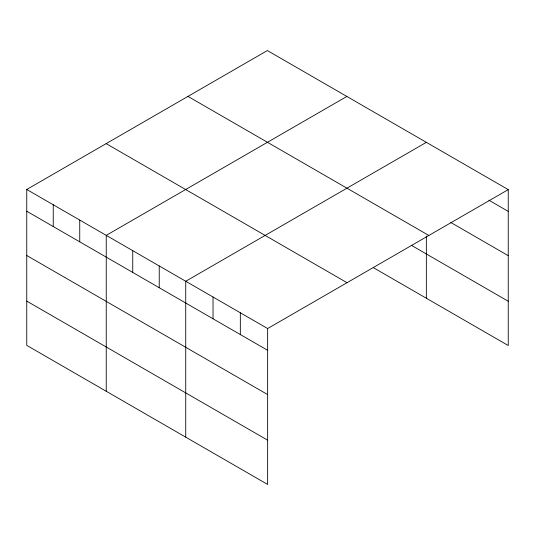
<?xml version="1.0" encoding="UTF-8"?>
<svg xmlns="http://www.w3.org/2000/svg" width="535" height="535" viewBox="0 0 535 535"><rect width="100%" height="100%" fill="white"/><g stroke="black" fill="none" stroke-linecap="round" stroke-linejoin="round"><path stroke-width="0.8" d="M508.25 189.624L267.634 328.543L267.634 484.442L26.75 345.376L26.75 189.477L267.366 50.557L508.25 189.624L508.25 345.523L373.356 267.647M346.861 96.447L106.244 235.367L106.244 391.266M426.348 142.343L185.732 281.263L185.732 437.162M488.85 200.19L508.25 211.392M450.778 222.473L508.25 255.656M187.966 96.4L428.849 235.467M411.308 245.291L508.25 301.258M106.151 143.627L347.034 282.701M26.75 189.477L267.634 328.543M26.75 211.238L267.634 350.311M26.75 255.503L267.634 394.576M26.75 301.111L267.634 440.178M426.348 236.062L426.348 298.242M240.329 312.788L240.329 334.549M213.03 297.025L213.03 318.786M159.236 265.962L159.236 287.73M132.74 250.668L132.74 272.429M79.742 220.072L79.742 241.833M53.246 204.771L53.246 226.532"/></g></svg>
